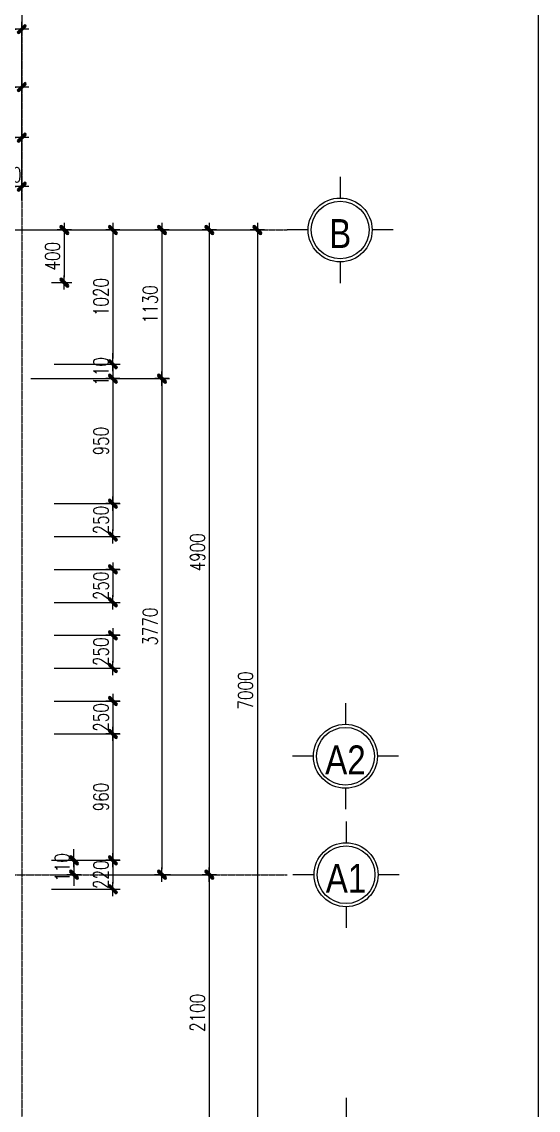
# Model space of a CAD drawing. Extents: x -165145 to 691808, y -202842 to 311040.
# Drawn here: x 35249 to 39171, y 101823 to 110095 of the extents above; entities that cross this region are included whole.
import ezdxf
from ezdxf.enums import TextEntityAlignment as Align

# ---------------------------------------------------------------- set-up
doc = ezdxf.new("R2010")
doc.units = 0
doc.header["$LTSCALE"] = 10
doc.header["$MEASUREMENT"] = 0
doc.linetypes.add('TIM', pattern=[26.01, 10, -3, 0.01, -3, 10])
doc.layers.get('Defpoints').update_dxf_attribs({"color": 5, "linetype": 'CONTINUOUS'})
for name, color, linetype, lineweight in [('ARROWS', 1, 'CONTINUOUS', 0), ('DIM', 8, 'CONTINUOUS', 13), ('netchia', 2, 'CONTINUOUS', 20), ('TEXT', 4, 'CONTINUOUS', 20), ('TRUC', 251, 'TIM', 5)]:
    doc.layers.add(name, color=color, linetype=linetype, lineweight=lineweight)
doc.styles.add('ROMANS', font='romans', dxfattribs={"width": 0.75, "bigfont": 'vns'})
doc.styles.add('VNARIALH', font='', dxfattribs={"width": 0.75})
doc.styles.add('VnArialNarrowH', font='')
doc.styles.get('VNARIALH').set_extended_font_data('.VnArialH')
doc.styles.get('VnArialNarrowH').set_extended_font_data('.VnArial NarrowH')
doc.dimstyles.new('fit0.75', dxfattribs={"dimscale": 0.5625, "dimtxt": 200, "dimasz": 75, "dimexe": 100, "dimexo": 400, "dimgap": 0.03, "dimtad": 0, "dimdec": 0, "dimdsep": 46, "dimtxsty": 'ROMANS', "dimblk": 'alex', "dimcen": 150, "dimclrd": 8, "dimclre": 8, "dimclrt": 7, "dimaunit": 1, "dimadec": 0, "dimazin": 0, "dimtfac": 0.072, "dimtdec": 0, "dimtix": 1, "dimtmove": 2, "dimatfit": 3, "dimldrblk": 'a-01', "dimfxl": 100, "dimtvp": 0.8, "dimtolj": 1, "dimarcsym": 0})

# ---------------------------------------------------------------- blocks, each defined once
blk = doc.blocks.new('alex')
at = {"layer": 'ARROWS'}
h = blk.add_hatch(color=1, dxfattribs=at)
edge = h.paths.add_edge_path()
edge.add_line((0.4, 0.74), (-0.74, -0.4))
edge.add_ellipse((-0.57, -0.57), major_axis=(0.17, 0.17), ratio=1, start_angle=90, end_angle=270)
edge.add_line((-0.4, -0.74), (0.74, 0.4))
edge.add_ellipse((0.57, 0.57), major_axis=(0.17, 0.17), ratio=1, start_angle=270, end_angle=450)
blk.add_lwpolyline([(0.4, 0.74), (-0.74, -0.4, 1), (-0.4, -0.74), (0.74, 0.4, 1)], format="xyb", close=True, dxfattribs=at)
at = {"layer": 'netchia', "color": 2}
for p, q in [((1.27, 0), (-1.27, 0)), ((0, -1.27), (0, 1.27))]:
    blk.add_line(p, q, dxfattribs=at)
blk = doc.blocks.new('*D1928')
at = {"layer": 'Defpoints', "color": 0, "ltscale": 0.05, "transparency": 16777216}
for p in [(35608.4, 103612.8), (35608.4, 101512.8), (36673.4, 101512.8)]:
    blk.add_point(p, dxfattribs=at)
at = {"layer": 'DIM', "color": 8, "lineweight": -2, "ltscale": 0.05, "transparency": 16777216}
for p, q in [((35833.4, 103612.8), (36729.7, 103612.8)), ((36673.4, 103570.6), (36673.4, 101555)), ((35833.4, 101512.8), (36729.7, 101512.8))]:
    blk.add_line(p, q, dxfattribs=at)
at = {"layer": 'DIM', "color": 8, "lineweight": -2, "ltscale": 0.05, "transparency": 16777216, "xscale": 42.1875, "yscale": 42.1875, "zscale": 42.1875}
for p, rotation in [((36673.4, 103612.8), 90), ((36673.4, 101512.8), 270)]:
    blk.add_blockref('alex', p, dxfattribs=dict(at, rotation=rotation))
at = {"layer": 'DIM', "color": 7, "ltscale": 0.05, "transparency": 16777216, "insert": (36583.4, 102562.8), "char_height": 112.5, "attachment_point": 5, "rotation": 90, "style": 'ROMANS'}
blk.add_mtext('\\A1;2100', dxfattribs=at)
blk = doc.blocks.new('a-01')
at = {"layer": 'ARROWS'}
blk.add_hatch(color=256, dxfattribs=at).paths.add_polyline_path([(-1.8, 0.49), (-1.8, -0.49), (0, 0)])
at = {"layer": 'netchia'}
blk.add_lwpolyline([(-1.8, 0.49), (-1.8, -0.49), (0, 0), (0, 0)], close=True, dxfattribs=at)
blk = doc.blocks.new('*D1932')
at = {"layer": 'Defpoints', "color": 0, "ltscale": 0.05, "transparency": 16777216}
for p in [(34414.1, 108512.8), (36296.7, 103612.8), (36673.4, 103612.8)]:
    blk.add_point(p, dxfattribs=at)
at = {"layer": 'DIM', "color": 8, "lineweight": -2, "ltscale": 0.05, "transparency": 16777216}
for p, q in [((34639.1, 108512.8), (36729.7, 108512.8)), ((36673.4, 108470.6), (36673.4, 103655)), ((36521.7, 103612.8), (36729.7, 103612.8))]:
    blk.add_line(p, q, dxfattribs=at)
at = {"layer": 'DIM', "color": 8, "lineweight": -2, "ltscale": 0.05, "transparency": 16777216, "xscale": 42.1875, "yscale": 42.1875, "zscale": 42.1875}
for p, rotation in [((36673.4, 108512.8), 90), ((36673.4, 103612.8), 270)]:
    blk.add_blockref('alex', p, dxfattribs=dict(at, rotation=rotation))
at = {"layer": 'DIM', "color": 7, "ltscale": 0.05, "transparency": 16777216, "insert": (36583.4, 106062.8), "char_height": 112.5, "attachment_point": 5, "rotation": 90, "style": 'ROMANS'}
blk.add_mtext('\\A1;4900', dxfattribs=at)
blk = doc.blocks.new('*D1933')
at = {"layer": 'Defpoints', "color": 0, "ltscale": 0.05, "transparency": 16777216}
for p in [(34735.8, 108512.8), (35092.3, 107382.8), (36313.9, 107382.8)]:
    blk.add_point(p, dxfattribs=at)
at = {"layer": 'DIM', "color": 8, "lineweight": -2, "ltscale": 0.05, "transparency": 16777216}
for p, q in [((34960.8, 108512.8), (36370.2, 108512.8)), ((36313.9, 108470.6), (36313.9, 107425)), ((35317.3, 107382.8), (36370.2, 107382.8))]:
    blk.add_line(p, q, dxfattribs=at)
at = {"layer": 'DIM', "color": 8, "lineweight": -2, "ltscale": 0.05, "transparency": 16777216, "xscale": 42.1875, "yscale": 42.1875, "zscale": 42.1875}
for p, rotation in [((36313.9, 108512.8), 90), ((36313.9, 107382.8), 270)]:
    blk.add_blockref('alex', p, dxfattribs=dict(at, rotation=rotation))
at = {"layer": 'DIM', "color": 7, "ltscale": 0.05, "transparency": 16777216, "insert": (36223.9, 107947.8), "char_height": 112.5, "attachment_point": 5, "rotation": 90, "style": 'ROMANS'}
blk.add_mtext('\\A1;1130', dxfattribs=at)
blk = doc.blocks.new('*D1934')
at = {"layer": 'Defpoints', "color": 0, "ltscale": 0.05, "transparency": 16777216}
for p in [(35848.3, 107382.8), (36313.9, 103612.8), (36604.4, 103612.8)]:
    blk.add_point(p, dxfattribs=at)
at = {"layer": 'DIM', "color": 8, "lineweight": -2, "ltscale": 0.05, "transparency": 16777216}
for p, q in [((36073.3, 107382.8), (36370.2, 107382.8)), ((36313.9, 107340.6), (36313.9, 103655)), ((36379.4, 103612.8), (36257.7, 103612.8))]:
    blk.add_line(p, q, dxfattribs=at)
at = {"layer": 'DIM', "color": 8, "lineweight": -2, "ltscale": 0.05, "transparency": 16777216, "xscale": 42.1875, "yscale": 42.1875, "zscale": 42.1875}
for p, rotation in [((36313.9, 107382.8), 90), ((36313.9, 103612.8), 270)]:
    blk.add_blockref('alex', p, dxfattribs=dict(at, rotation=rotation))
at = {"layer": 'DIM', "color": 7, "ltscale": 0.05, "transparency": 16777216, "insert": (36223.9, 105497.8), "char_height": 112.5, "attachment_point": 5, "rotation": 90, "style": 'ROMANS'}
blk.add_mtext('\\A1;3770', dxfattribs=at)
blk = doc.blocks.new('*D1852')
at = {"layer": 'Defpoints', "color": 0, "transparency": 16777216}
for p in [(35249.5, 109214.4), (32849.5, 108512.8), (35249.5, 108512.8)]:
    blk.add_point(p, dxfattribs=at)
at = {"layer": 'DIM', "color": 8, "lineweight": -2, "transparency": 16777216}
for p, q in [((32849.5, 108737.8), (32849.5, 109270.6)), ((32891.7, 109214.4), (35207.3, 109214.4)), ((35249.5, 108737.8), (35249.5, 109270.6))]:
    blk.add_line(p, q, dxfattribs=at)
at = {"layer": 'DIM', "color": 8, "lineweight": -2, "transparency": 16777216, "xscale": 42.1875, "yscale": 42.1875, "zscale": 42.1875, "rotation": 180}
blk.add_blockref('alex', (32849.5, 109214.4), dxfattribs=at)
at = {"layer": 'DIM', "color": 8, "lineweight": -2, "transparency": 16777216, "xscale": 42.1875, "yscale": 42.1875, "zscale": 42.1875}
blk.add_blockref('alex', (35249.5, 109214.4), dxfattribs=at)
at = {"layer": 'DIM', "color": 7, "transparency": 16777216, "insert": (34049.5, 109304.4), "char_height": 112.5, "attachment_point": 5, "style": 'ROMANS'}
blk.add_mtext('\\A1;2400', dxfattribs=at)
blk = doc.blocks.new('*D1853')
at = {"layer": 'Defpoints', "color": 0, "transparency": 16777216}
for p in [(35269.7, 107382.8), (35269.7, 106432.8), (35941.2, 106432.8)]:
    blk.add_point(p, dxfattribs=at)
at = {"layer": 'DIM', "color": 8, "lineweight": -2, "transparency": 16777216}
for p, q in [((35494.7, 107382.8), (35997.4, 107382.8)), ((35941.2, 107340.6), (35941.2, 106475)), ((35494.7, 106432.8), (35997.4, 106432.8))]:
    blk.add_line(p, q, dxfattribs=at)
at = {"layer": 'DIM', "color": 8, "lineweight": -2, "transparency": 16777216, "xscale": 42.1875, "yscale": 42.1875, "zscale": 42.1875}
for p, rotation in [((35941.2, 107382.8), 90), ((35941.2, 106432.8), 270)]:
    blk.add_blockref('alex', p, dxfattribs=dict(at, rotation=rotation))
at = {"layer": 'DIM', "color": 7, "transparency": 16777216, "insert": (35851.2, 106907.8), "char_height": 112.5, "attachment_point": 5, "rotation": 90, "style": 'ROMANS'}
blk.add_mtext('\\A1;950', dxfattribs=at)
blk = doc.blocks.new('*D1854')
at = {"layer": 'Defpoints', "color": 0, "transparency": 16777216}
for p in [(35269.7, 106432.8), (35269.7, 106182.8), (35941.2, 106182.8)]:
    blk.add_point(p, dxfattribs=at)
at = {"layer": 'DIM', "color": 8, "lineweight": -2, "transparency": 16777216}
for p, q in [((35494.7, 106432.8), (35997.4, 106432.8)), ((35941.2, 106390.6), (35941.2, 106225)), ((35494.7, 106182.8), (35997.4, 106182.8))]:
    blk.add_line(p, q, dxfattribs=at)
at = {"layer": 'DIM', "color": 8, "lineweight": -2, "transparency": 16777216, "xscale": 42.1875, "yscale": 42.1875, "zscale": 42.1875}
for p, rotation in [((35941.2, 106432.8), 90), ((35941.2, 106182.8), 270)]:
    blk.add_blockref('alex', p, dxfattribs=dict(at, rotation=rotation))
at = {"layer": 'DIM', "color": 7, "transparency": 16777216, "insert": (35851.2, 106307.8), "char_height": 112.5, "attachment_point": 5, "rotation": 90, "style": 'ROMANS'}
blk.add_mtext('\\A1;250', dxfattribs=at)
blk = doc.blocks.new('*D1855')
at = {"layer": 'Defpoints', "color": 0, "transparency": 16777216}
for p in [(35269.7, 105932.8), (35269.7, 105682.8), (35941.2, 105682.8)]:
    blk.add_point(p, dxfattribs=at)
at = {"layer": 'DIM', "color": 8, "lineweight": -2, "transparency": 16777216}
for p, q in [((35494.7, 105932.8), (35997.4, 105932.8)), ((35941.2, 105890.6), (35941.2, 105725)), ((35494.7, 105682.8), (35997.4, 105682.8))]:
    blk.add_line(p, q, dxfattribs=at)
at = {"layer": 'DIM', "color": 8, "lineweight": -2, "transparency": 16777216, "xscale": 42.1875, "yscale": 42.1875, "zscale": 42.1875}
for p, rotation in [((35941.2, 105932.8), 90), ((35941.2, 105682.8), 270)]:
    blk.add_blockref('alex', p, dxfattribs=dict(at, rotation=rotation))
at = {"layer": 'DIM', "color": 7, "transparency": 16777216, "insert": (35851.2, 105807.8), "char_height": 112.5, "attachment_point": 5, "rotation": 90, "style": 'ROMANS'}
blk.add_mtext('\\A1;250', dxfattribs=at)
blk = doc.blocks.new('*D1856')
at = {"layer": 'Defpoints', "color": 0, "transparency": 16777216}
for p in [(35269.7, 105432.8), (35269.7, 105182.8), (35941.2, 105182.8)]:
    blk.add_point(p, dxfattribs=at)
at = {"layer": 'DIM', "color": 8, "lineweight": -2, "transparency": 16777216}
for p, q in [((35494.7, 105432.8), (35997.4, 105432.8)), ((35941.2, 105390.6), (35941.2, 105225)), ((35494.7, 105182.8), (35997.4, 105182.8))]:
    blk.add_line(p, q, dxfattribs=at)
at = {"layer": 'DIM', "color": 8, "lineweight": -2, "transparency": 16777216, "xscale": 42.1875, "yscale": 42.1875, "zscale": 42.1875}
for p, rotation in [((35941.2, 105432.8), 90), ((35941.2, 105182.8), 270)]:
    blk.add_blockref('alex', p, dxfattribs=dict(at, rotation=rotation))
at = {"layer": 'DIM', "color": 7, "transparency": 16777216, "insert": (35851.2, 105307.8), "char_height": 112.5, "attachment_point": 5, "rotation": 90, "style": 'ROMANS'}
blk.add_mtext('\\A1;250', dxfattribs=at)
blk = doc.blocks.new('*D1857')
at = {"layer": 'Defpoints', "color": 0, "transparency": 16777216}
for p in [(35269.7, 104932.8), (35269.7, 104682.8), (35941.2, 104682.8)]:
    blk.add_point(p, dxfattribs=at)
at = {"layer": 'DIM', "color": 8, "lineweight": -2, "transparency": 16777216}
for p, q in [((35494.7, 104932.8), (35997.4, 104932.8)), ((35941.2, 104890.6), (35941.2, 104725)), ((35494.7, 104682.8), (35997.4, 104682.8))]:
    blk.add_line(p, q, dxfattribs=at)
at = {"layer": 'DIM', "color": 8, "lineweight": -2, "transparency": 16777216, "xscale": 42.1875, "yscale": 42.1875, "zscale": 42.1875}
for p, rotation in [((35941.2, 104932.8), 90), ((35941.2, 104682.8), 270)]:
    blk.add_blockref('alex', p, dxfattribs=dict(at, rotation=rotation))
at = {"layer": 'DIM', "color": 7, "transparency": 16777216, "insert": (35851.2, 104807.8), "char_height": 112.5, "attachment_point": 5, "rotation": 90, "style": 'ROMANS'}
blk.add_mtext('\\A1;250', dxfattribs=at)
blk = doc.blocks.new('*D1858')
at = {"layer": 'Defpoints', "color": 0, "transparency": 16777216}
for p in [(35269.7, 104682.8), (35269.7, 103722.8), (35941.2, 103722.8)]:
    blk.add_point(p, dxfattribs=at)
at = {"layer": 'DIM', "color": 8, "lineweight": -2, "transparency": 16777216}
for p, q in [((35494.7, 104682.8), (35997.4, 104682.8)), ((35941.2, 104640.6), (35941.2, 103765)), ((35494.7, 103722.8), (35997.4, 103722.8))]:
    blk.add_line(p, q, dxfattribs=at)
at = {"layer": 'DIM', "color": 8, "lineweight": -2, "transparency": 16777216, "xscale": 42.1875, "yscale": 42.1875, "zscale": 42.1875}
for p, rotation in [((35941.2, 104682.8), 90), ((35941.2, 103722.8), 270)]:
    blk.add_blockref('alex', p, dxfattribs=dict(at, rotation=rotation))
at = {"layer": 'DIM', "color": 7, "transparency": 16777216, "insert": (35851.2, 104202.8), "char_height": 112.5, "attachment_point": 5, "rotation": 90, "style": 'ROMANS'}
blk.add_mtext('\\A1;960', dxfattribs=at)
blk = doc.blocks.new('*D1859')
at = {"layer": 'Defpoints', "color": 0, "transparency": 16777216}
for p in [(35269.7, 107492.8), (35269.7, 107382.8), (35941.2, 107382.8)]:
    blk.add_point(p, dxfattribs=at)
at = {"layer": 'DIM', "color": 8, "lineweight": -2, "transparency": 16777216}
for p, q in [((35941.2, 107535), (35941.2, 107577.1)), ((35494.7, 107492.8), (35997.4, 107492.8)), ((35941.2, 107492.8), (35941.2, 107382.8)), ((35494.7, 107382.8), (35997.4, 107382.8)), ((35941.2, 107340.6), (35941.2, 107298.4))]:
    blk.add_line(p, q, dxfattribs=at)
at = {"layer": 'DIM', "color": 8, "lineweight": -2, "transparency": 16777216, "xscale": 42.1875, "yscale": 42.1875, "zscale": 42.1875}
for p, rotation in [((35941.2, 107492.8), 270), ((35941.2, 107382.8), 90)]:
    blk.add_blockref('alex', p, dxfattribs=dict(at, rotation=rotation))
at = {"layer": 'DIM', "color": 7, "transparency": 16777216, "insert": (35851.2, 107437.8), "char_height": 112.5, "attachment_point": 5, "rotation": 90, "style": 'ROMANS'}
blk.add_mtext('\\A1;110', dxfattribs=at)
blk = doc.blocks.new('*D1860')
at = {"layer": 'Defpoints', "color": 0, "transparency": 16777216}
for p in [(35403.6, 108512.8), (35293.6, 107492.8), (35941.2, 107492.8)]:
    blk.add_point(p, dxfattribs=at)
at = {"layer": 'DIM', "color": 8, "lineweight": -2, "transparency": 16777216}
for p, q in [((35628.6, 108512.8), (35997.4, 108512.8)), ((35941.2, 108470.6), (35941.2, 107535)), ((35518.6, 107492.8), (35997.4, 107492.8))]:
    blk.add_line(p, q, dxfattribs=at)
at = {"layer": 'DIM', "color": 8, "lineweight": -2, "transparency": 16777216, "xscale": 42.1875, "yscale": 42.1875, "zscale": 42.1875}
for p, rotation in [((35941.2, 108512.8), 90), ((35941.2, 107492.8), 270)]:
    blk.add_blockref('alex', p, dxfattribs=dict(at, rotation=rotation))
at = {"layer": 'DIM', "color": 7, "transparency": 16777216, "insert": (35851.2, 108002.8), "char_height": 112.5, "attachment_point": 5, "rotation": 90, "style": 'ROMANS'}
blk.add_mtext('\\A1;1020', dxfattribs=at)
blk = doc.blocks.new('*D1872')
at = {"layer": 'Defpoints', "color": 0, "transparency": 16777216}
for p in [(35249.5, 108512.8), (35249.5, 108112.8), (35572.4, 108112.8)]:
    blk.add_point(p, dxfattribs=at)
at = {"layer": 'DIM', "color": 8, "lineweight": -2, "transparency": 16777216}
for p, q in [((35474.5, 108512.8), (35628.7, 108512.8)), ((35572.4, 108470.6), (35572.4, 108155)), ((35474.5, 108112.8), (35628.7, 108112.8))]:
    blk.add_line(p, q, dxfattribs=at)
at = {"layer": 'DIM', "color": 8, "lineweight": -2, "transparency": 16777216, "xscale": 42.1875, "yscale": 42.1875, "zscale": 42.1875}
for p, rotation in [((35572.4, 108512.8), 90), ((35572.4, 108112.8), 270)]:
    blk.add_blockref('alex', p, dxfattribs=dict(at, rotation=rotation))
at = {"layer": 'DIM', "color": 7, "transparency": 16777216, "insert": (35482.4, 108312.8), "char_height": 112.5, "attachment_point": 5, "rotation": 90, "style": 'ROMANS'}
blk.add_mtext('\\A1;400', dxfattribs=at)
blk = doc.blocks.new('*D1873')
at = {"layer": 'Defpoints', "color": 0, "transparency": 16777216}
for p in [(35249.5, 103722.8), (35249.5, 103612.8), (35645.9, 103612.8)]:
    blk.add_point(p, dxfattribs=at)
at = {"layer": 'DIM', "color": 8, "lineweight": -2, "transparency": 16777216}
for p, q in [((35645.9, 103765), (35645.9, 103807.1)), ((35474.5, 103722.8), (35702.2, 103722.8)), ((35645.9, 103722.8), (35645.9, 103612.8)), ((35474.5, 103612.8), (35702.2, 103612.8)), ((35645.9, 103570.6), (35645.9, 103528.4))]:
    blk.add_line(p, q, dxfattribs=at)
at = {"layer": 'DIM', "color": 8, "lineweight": -2, "transparency": 16777216, "xscale": 42.1875, "yscale": 42.1875, "zscale": 42.1875}
for p, rotation in [((35645.9, 103722.8), 270), ((35645.9, 103612.8), 90)]:
    blk.add_blockref('alex', p, dxfattribs=dict(at, rotation=rotation))
at = {"layer": 'DIM', "color": 7, "transparency": 16777216, "insert": (35555.9, 103667.8), "char_height": 112.5, "attachment_point": 5, "rotation": 90, "style": 'ROMANS'}
blk.add_mtext('\\A1;110', dxfattribs=at)
blk = doc.blocks.new('*D1874')
at = {"layer": 'Defpoints', "color": 0, "transparency": 16777216}
for p in [(35249.5, 103722.8), (35249.5, 103502.8), (35941.2, 103502.8)]:
    blk.add_point(p, dxfattribs=at)
at = {"layer": 'DIM', "color": 8, "lineweight": -2, "transparency": 16777216}
for p, q in [((35474.5, 103722.8), (35997.4, 103722.8)), ((35941.2, 103680.6), (35941.2, 103545)), ((35474.5, 103502.8), (35997.4, 103502.8))]:
    blk.add_line(p, q, dxfattribs=at)
at = {"layer": 'DIM', "color": 8, "lineweight": -2, "transparency": 16777216, "xscale": 42.1875, "yscale": 42.1875, "zscale": 42.1875}
for p, rotation in [((35941.2, 103722.8), 90), ((35941.2, 103502.8), 270)]:
    blk.add_blockref('alex', p, dxfattribs=dict(at, rotation=rotation))
at = {"layer": 'DIM', "color": 7, "transparency": 16777216, "insert": (35851.2, 103612.8), "char_height": 112.5, "attachment_point": 5, "rotation": 90, "style": 'ROMANS'}
blk.add_mtext('\\A1;220', dxfattribs=at)
blk = doc.blocks.new('*D1875')
at = {"layer": 'Defpoints', "color": 0, "transparency": 16777216}
for p in [(35249.5, 108842.1), (35029.5, 108512.8), (35249.5, 108512.8)]:
    blk.add_point(p, dxfattribs=at)
at = {"layer": 'DIM', "color": 8, "lineweight": -2, "transparency": 16777216}
for p, q in [((35029.5, 108737.8), (35029.5, 108898.4)), ((35249.5, 108737.8), (35249.5, 108898.4)), ((35071.7, 108842.1), (35207.3, 108842.1))]:
    blk.add_line(p, q, dxfattribs=at)
at = {"layer": 'DIM', "color": 8, "lineweight": -2, "transparency": 16777216, "xscale": 42.1875, "yscale": 42.1875, "zscale": 42.1875, "rotation": 180}
blk.add_blockref('alex', (35029.5, 108842.1), dxfattribs=at)
at = {"layer": 'DIM', "color": 8, "lineweight": -2, "transparency": 16777216, "xscale": 42.1875, "yscale": 42.1875, "zscale": 42.1875}
blk.add_blockref('alex', (35249.5, 108842.1), dxfattribs=at)
at = {"layer": 'DIM', "color": 7, "transparency": 16777216, "insert": (35139.5, 108932.1), "char_height": 112.5, "attachment_point": 5, "style": 'ROMANS'}
blk.add_mtext('\\A1;220', dxfattribs=at)
blk = doc.blocks.new('*D1827')
at = {"layer": 'Defpoints', "color": 0, "ltscale": 0.05, "transparency": 16777216}
for p in [(588432.3, -1345.1), (588432.3, -8345.1), (589721.5, -8345.1)]:
    blk.add_point(p, dxfattribs=at)
at = {"layer": 'DIM', "color": 8, "lineweight": -2, "ltscale": 0.05, "transparency": 16777216}
for p, q in [((588657.3, -1345.1), (589777.8, -1345.1)), ((589721.5, -1387.3), (589721.5, -8302.9)), ((588657.3, -8345.1), (589777.8, -8345.1))]:
    blk.add_line(p, q, dxfattribs=at)
at = {"layer": 'DIM', "color": 8, "lineweight": -2, "ltscale": 0.05, "transparency": 16777216, "xscale": 42.1875, "yscale": 42.1875, "zscale": 42.1875}
for p, rotation in [((589721.5, -1345.1), 90), ((589721.5, -8345.1), 270)]:
    blk.add_blockref('alex', p, dxfattribs=dict(at, rotation=rotation))
at = {"layer": 'DIM', "color": 7, "ltscale": 0.05, "transparency": 16777216, "insert": (589631.5, -4845.1), "char_height": 112.5, "attachment_point": 5, "rotation": 90, "style": 'ROMANS'}
blk.add_mtext('\\A1;7000', dxfattribs=at)
blk = doc.blocks.new('tentruc')
at = {"layer": 'DIM'}
for p, q in [((0, 311), (0, 516)), ((-516, 0), (-311, 0)), ((-516, 0), (-311, 0)), ((311, 0), (516, 0)), ((311, 0), (516, 0)), ((0, -516), (0, -311))]:
    blk.add_line(p, q, dxfattribs=at)
at = {"layer": 'DIM', "ltscale": 0.5}
blk.add_circle((0, 0), 311, dxfattribs=at)
at = {"layer": 'DIM'}
blk.add_circle((0, 0), 281, dxfattribs=at)
at = {"layer": 'DIM', "color": 7, "linetype": 'ByBlock', "ltscale": 0.5, "style": 'VNARIALH', "width": 1.1}
blk.add_attdef('A', text='', height=281, dxfattribs=at).set_placement((0, -107), align=Align.CENTER)
blk = doc.blocks.new('*D1826')
at = {"layer": 'Defpoints', "color": 0, "transparency": 16777216}
for p in [(587932.6, 181), (570432.6, -1345.1), (587932.6, -1345.1)]:
    blk.add_point(p, dxfattribs=at)
at = {"layer": 'DIM', "color": 8, "lineweight": -2, "transparency": 16777216}
for p, q in [((570432.6, -1120.1), (570432.6, 237.3)), ((570474.8, 181), (587890.4, 181)), ((587932.6, -1120.1), (587932.6, 237.3))]:
    blk.add_line(p, q, dxfattribs=at)
at = {"layer": 'DIM', "color": 8, "lineweight": -2, "transparency": 16777216, "xscale": 42.1875, "yscale": 42.1875, "zscale": 42.1875, "rotation": 180}
blk.add_blockref('alex', (570432.6, 181), dxfattribs=at)
at = {"layer": 'DIM', "color": 8, "lineweight": -2, "transparency": 16777216, "xscale": 42.1875, "yscale": 42.1875, "zscale": 42.1875}
blk.add_blockref('alex', (587932.6, 181), dxfattribs=at)
at = {"layer": 'DIM', "color": 7, "transparency": 16777216, "insert": (577482.6, 271), "char_height": 112.5, "attachment_point": 5, "style": 'ROMANS'}
blk.add_mtext('\\A1;17500', dxfattribs=at)
blk = doc.blocks.new('*D1839')
at = {"layer": 'Defpoints', "color": 0, "ltscale": 0.05, "transparency": 16777216}
for p in [(588432.3, -6245.1), (588432.3, -8345.1), (589356.5, -8345.1)]:
    blk.add_point(p, dxfattribs=at)
at = {"layer": 'DIM', "color": 8, "lineweight": -2, "ltscale": 0.05, "transparency": 16777216}
for p, q in [((588657.3, -6245.1), (589412.8, -6245.1)), ((589356.5, -6287.3), (589356.5, -8302.9)), ((588657.3, -8345.1), (589412.8, -8345.1))]:
    blk.add_line(p, q, dxfattribs=at)
at = {"layer": 'DIM', "color": 8, "lineweight": -2, "ltscale": 0.05, "transparency": 16777216, "xscale": 42.1875, "yscale": 42.1875, "zscale": 42.1875}
for p, rotation in [((589356.5, -6245.1), 90), ((589356.5, -8345.1), 270)]:
    blk.add_blockref('alex', p, dxfattribs=dict(at, rotation=rotation))
at = {"layer": 'DIM', "color": 7, "ltscale": 0.05, "transparency": 16777216, "insert": (589266.5, -7295.1), "char_height": 112.5, "attachment_point": 5, "rotation": 90, "style": 'ROMANS'}
blk.add_mtext('\\A1;2100', dxfattribs=at)
blk = doc.blocks.new('*D1837')
at = {"layer": 'Defpoints', "color": 0, "ltscale": 0.05, "transparency": 16777216}
for p in [(588432.3, -1345.1), (588432.3, -6245.1), (589356.5, -6245.1)]:
    blk.add_point(p, dxfattribs=at)
at = {"layer": 'DIM', "color": 8, "lineweight": -2, "ltscale": 0.05, "transparency": 16777216}
for p, q in [((588657.3, -1345.1), (589412.8, -1345.1)), ((589356.5, -1387.3), (589356.5, -6202.9)), ((588657.3, -6245.1), (589412.8, -6245.1))]:
    blk.add_line(p, q, dxfattribs=at)
at = {"layer": 'DIM', "color": 8, "lineweight": -2, "ltscale": 0.05, "transparency": 16777216, "xscale": 42.1875, "yscale": 42.1875, "zscale": 42.1875}
for p, rotation in [((589356.5, -1345.1), 90), ((589356.5, -6245.1), 270)]:
    blk.add_blockref('alex', p, dxfattribs=dict(at, rotation=rotation))
at = {"layer": 'DIM', "color": 7, "ltscale": 0.05, "transparency": 16777216, "insert": (589266.5, -3795.1), "char_height": 112.5, "attachment_point": 5, "rotation": 90, "style": 'ROMANS'}
blk.add_mtext('\\A1;4900', dxfattribs=at)
blk = doc.blocks.new('*D1836')
at = {"layer": 'Defpoints', "color": 0, "transparency": 16777216}
for p in [(587932.6, -259.4), (583882.6, -1345.1), (587932.6, -1345.1)]:
    blk.add_point(p, dxfattribs=at)
at = {"layer": 'DIM', "color": 8, "lineweight": -2, "transparency": 16777216}
for p, q in [((583882.6, -1120.1), (583882.6, -203.1)), ((587932.6, -1120.1), (587932.6, -203.1)), ((583924.8, -259.4), (587890.4, -259.4))]:
    blk.add_line(p, q, dxfattribs=at)
at = {"layer": 'DIM', "color": 8, "lineweight": -2, "transparency": 16777216, "xscale": 42.1875, "yscale": 42.1875, "zscale": 42.1875, "rotation": 180}
blk.add_blockref('alex', (583882.6, -259.4), dxfattribs=at)
at = {"layer": 'DIM', "color": 8, "lineweight": -2, "transparency": 16777216, "xscale": 42.1875, "yscale": 42.1875, "zscale": 42.1875}
blk.add_blockref('alex', (587932.6, -259.4), dxfattribs=at)
at = {"layer": 'DIM', "color": 7, "transparency": 16777216, "insert": (585907.6, -169.4), "char_height": 112.5, "attachment_point": 5, "style": 'ROMANS'}
blk.add_mtext('\\A1;4050', dxfattribs=at)
blk = doc.blocks.new('lt - kt')
at = {"layer": 'TRUC', "ltscale": 0.05}
for p, q in [((0, 8582.3), (0, -1850.2)), ((-19823.1, 7000), (2014.6, 7000)), ((-19778.4, 2100), (2014.6, 2100))]:
    blk.add_line(p, q, dxfattribs=at)
at = {"layer": 'TEXT'}
ref = blk.add_blockref('tentruc', (0, 8985.3), dxfattribs=dict(at, xscale=-0.78125, yscale=0.78125, zscale=0.78125, rotation=180))
ref.add_attrib('A', '5', dxfattribs={"color": 7, "linetype": 'ByBlock', "ltscale": 0.5, "height": 219.7, "style": 'VnArialNarrowH'}).set_placement((0, 8845.1), align=Align.CENTER)
ref = blk.add_blockref('tentruc', (2417.6, 7000), dxfattribs=dict(at, xscale=0.78125, yscale=0.78125, zscale=0.78125, rotation=180))
ref.add_attrib('A', 'B', dxfattribs={"color": 7, "linetype": 'ByBlock', "ltscale": 0.5, "height": 219.7, "style": 'VnArialNarrowH'}).set_placement((2417.6, 6862.7), align=Align.CENTER)
ref = blk.add_blockref('tentruc', (2457.6, 3000), dxfattribs=dict(at, xscale=0.78125, yscale=0.78125, zscale=0.78125, rotation=180))
ref.add_attrib('A', 'A2', dxfattribs={"color": 7, "linetype": 'ByBlock', "ltscale": 0.5, "height": 219.73, "style": 'VnArialNarrowH'}).set_placement((2457.6, 2862.7), align=Align.CENTER)
ref = blk.add_blockref('tentruc', (2462.2, 2100), dxfattribs=dict(at, xscale=0.78125, yscale=0.78125, zscale=0.78125, rotation=180))
ref.add_attrib('A', 'A1', dxfattribs={"color": 7, "linetype": 'ByBlock', "ltscale": 0.5, "height": 219.73, "style": 'VnArialNarrowH'}).set_placement((2462.2, 1962.7), align=Align.CENTER)
ref = blk.add_blockref('tentruc', (2462.2, 0), dxfattribs=dict(at, xscale=0.78125, yscale=0.78125, zscale=0.78125, rotation=180))
ref.add_attrib('A', 'A', dxfattribs={"color": 7, "linetype": 'ByBlock', "ltscale": 0.5, "height": 219.7, "style": 'VnArialNarrowH'}).set_placement((2462.2, -137.3), align=Align.CENTER)
at = {"layer": 'DIM'}
dim = blk.add_linear_dim(base=(0, 8526.1), p1=(-17500, 7000), p2=(0, 7000), dimstyle='fit0.75', dxfattribs=at)
dim.commit()
dim.dimension.update_dxf_attribs({"geometry": '*D1826', "text_midpoint": (-10450, 8616.1), "dimtype": 128, "insert": (-587932.6, 8345.1)})
dim = blk.add_linear_dim(base=(0, 8085.7), p1=(-4050, 7000), p2=(0, 7000), dimstyle='fit0.75', dxfattribs=at)
dim.commit()
dim.dimension.update_dxf_attribs({"geometry": '*D1836', "text_midpoint": (-2025, 8175.7), "insert": (-587932.6, 8345.1)})
at = {"layer": 'DIM', "ltscale": 0.05}
for base, p1, p2, picture, middle in [((1788.9, 0), (499.8, 7000), (499.8, 0), '*D1827', (1698.9, 3500)), ((1423.9, 2100), (499.8, 7000), (499.8, 2100), '*D1837', (1333.9, 4550)), ((1423.9, 0), (499.8, 2100), (499.8, 0), '*D1839', (1333.9, 1050))]:
    dim = blk.add_linear_dim(base=base, p1=p1, p2=p2, angle=90, dimstyle='fit0.75', dxfattribs=at)
    dim.commit()
    dim.dimension.update_dxf_attribs({"geometry": picture, "text_midpoint": middle, "insert": (-587932.6, 8345.1)})

msp = doc.modelspace()

# ---------------------------------------------------------------- linework, layer by layer
at = {"layer": 'Defpoints'}
msp.add_lwpolyline([(13295.99235, 115030.46775), (39170.99235, 115030.46775), (39170.99235, 93505.46775), (13295.99235, 93505.46775)], close=True, dxfattribs=at)

# ---------------------------------------------------------------- block references
at = {"layer": 'TEXT'}
msp.add_blockref('lt - kt', (35249.48053, 101512.77864), dxfattribs=at)

# ---------------------------------------------------------------- dimensions: what is measured, and where the dimension line sits
at = {"layer": 'DIM'}
for base, p1, p2, picture, middle in [((35249.48053, 109214.35487), (32849.48053, 108512.77073), (35249.48053, 108512.77073), '*D1852', (34049.48053, 109304.35487)), ((35249.48053, 108842.11144), (35029.48053, 108512.76958), (35249.48053, 108512.76958), '*D1875', (35139.48053, 108932.11144))]:
    dim = msp.add_linear_dim(base=base, p1=p1, p2=p2, dimstyle='fit0.75', dxfattribs=at)
    dim.commit()
    dim.dimension.update_dxf_attribs({"geometry": picture, "text_midpoint": middle})
at = {"layer": 'DIM', "ltscale": 0.05}
for base, p1, p2, picture, middle in [((36673.40495, 103612.76958), (34414.10348, 108512.76958), (36296.69815, 103612.76958), '*D1932', (36583.40495, 106062.76958)), ((36313.90495, 107382.76958), (34735.80203, 108512.76958), (35092.30452, 107382.76958), '*D1933', (36223.90495, 107947.76958)), ((36313.90495, 103612.76958), (35848.29636, 107382.76958), (36604.42535, 103612.76958), '*D1934', (36223.90495, 105497.76958)), ((36673.40495, 101512.76958), (35608.40709, 103612.76958), (35608.40709, 101512.76958), '*D1928', (36583.40495, 102562.76958))]:
    dim = msp.add_linear_dim(base=base, p1=p1, p2=p2, angle=90, dimstyle='fit0.75', dxfattribs=at)
    dim.commit()
    dim.dimension.update_dxf_attribs({"geometry": picture, "text_midpoint": middle})
at = {"layer": 'DIM'}
for base, p1, p2, picture, middle in [((35572.40495, 108112.76817), (35249.48053, 108512.76958), (35249.48053, 108112.76817), '*D1872', (35482.40495, 108312.76888)), ((35941.15823, 107492.76958), (35403.59866, 108512.76594), (35293.59866, 107492.76958), '*D1860', (35851.15823, 108002.76776)), ((35941.15823, 107382.76958), (35269.7338, 107492.76958), (35269.7338, 107382.76958), '*D1859', (35851.15823, 107437.76958)), ((35941.15823, 106432.76958), (35269.7338, 107382.76958), (35269.7338, 106432.76958), '*D1853', (35851.15823, 106907.76958)), ((35941.15823, 106182.76958), (35269.7338, 106432.76958), (35269.7338, 106182.76958), '*D1854', (35851.15823, 106307.76958)), ((35941.15823, 105682.76958), (35269.7338, 105932.76958), (35269.7338, 105682.76958), '*D1855', (35851.15823, 105807.76958)), ((35941.15823, 105182.76958), (35269.7338, 105432.76958), (35269.7338, 105182.76958), '*D1856', (35851.15823, 105307.76958)), ((35941.15823, 104682.76958), (35269.7338, 104932.76958), (35269.7338, 104682.76958), '*D1857', (35851.15823, 104807.76958)), ((35941.15823, 103722.76735), (35269.7338, 104682.76958), (35269.7338, 103722.76735), '*D1858', (35851.15823, 104202.76847)), ((35645.90495, 103612.76958), (35249.48053, 103722.76958), (35249.48053, 103612.76958), '*D1873', (35555.90495, 103667.76958)), ((35941.15823, 103502.76958), (35249.48053, 103722.76958), (35249.48053, 103502.76958), '*D1874', (35851.15823, 103612.76958))]:
    dim = msp.add_linear_dim(base=base, p1=p1, p2=p2, angle=90, dimstyle='fit0.75', dxfattribs=at)
    dim.commit()
    dim.dimension.update_dxf_attribs({"geometry": picture, "text_midpoint": middle})

doc.saveas('drawing.dxf')
